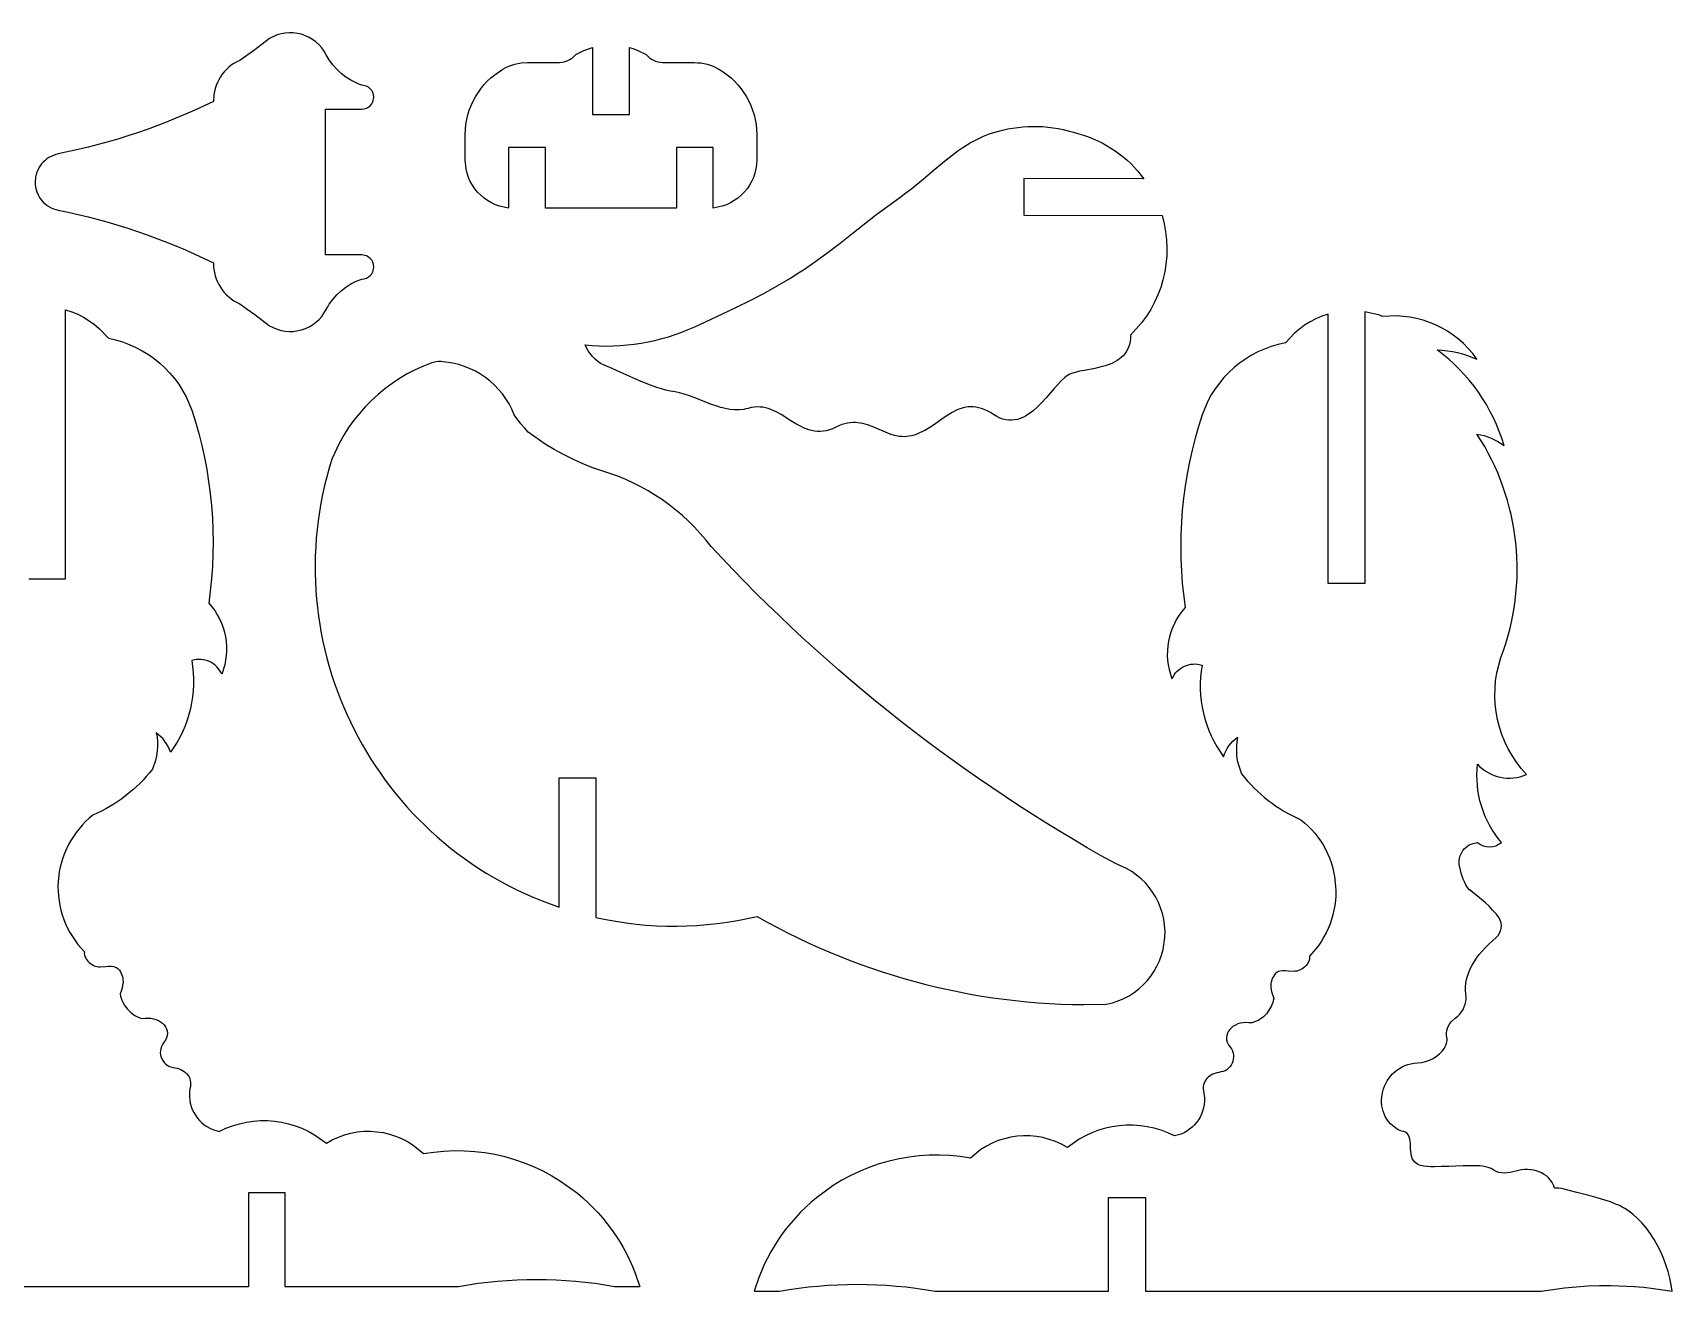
# Model space of a CAD drawing. Extents: x 4.6 to 21.3, y 2.7 to 11.8.
# Drawn here: x 14.95 to 20.6, y 7.51 to 11.84 of the extents above; entities that cross this region are included whole.
import ezdxf

# ---------------------------------------------------------------- set-up
doc = ezdxf.new("R2010")
doc.units = 0

msp = doc.modelspace()

# ---------------------------------------------------------------- linework, layer by layer
for points in [[(15.5708, 11.0511), (15.5711, 11.0398), (15.5722, 11.0286), (15.5741, 11.0176), (15.5768, 11.0069), (15.5803, 10.9964), (15.5845, 10.9862), (15.5894, 10.9764), (15.595, 10.967), (15.6012, 10.958), (15.6081, 10.9494), (15.6156, 10.9414), (15.6236, 10.9339), (15.6323, 10.9269), (15.6415, 10.9206), (15.6614, 10.9099), (15.6877, 10.8917), (15.7136, 10.8731), (15.7645, 10.8344), (15.7772, 10.8277), (15.7904, 10.8224), (15.804, 10.8184), (15.8179, 10.8159), (15.832, 10.8147), (15.8462, 10.815), (15.8743, 10.82), (15.8879, 10.8247), (15.9008, 10.8306), (15.913, 10.8378), (15.9244, 10.8462), (15.9349, 10.8557), (15.9444, 10.8663), (15.96, 10.8902), (15.965, 10.8994), (15.9704, 10.9083), (15.9825, 10.9251), (15.996, 10.9406), (16.0109, 10.9547), (16.0271, 10.9674), (16.0445, 10.9784), (16.063, 10.9878), (16.0824, 10.9954), (16.0907, 10.9962), (16.0985, 10.9986), (16.1056, 11.0024), (16.1117, 11.0075), (16.1168, 11.0136), (16.1206, 11.0207), (16.1239, 11.0368), (16.123, 11.0452), (16.1206, 11.053), (16.1168, 11.06), (16.1117, 11.0662), (16.1056, 11.0712), (16.0985, 11.0751), (16.0824, 11.0783), (15.9574, 11.0783), (15.9574, 11.5808), (16.0824, 11.5808), (16.0907, 11.5816), (16.0985, 11.5841), (16.1056, 11.5879), (16.1117, 11.593), (16.1168, 11.5991), (16.1206, 11.6061), (16.1239, 11.6223), (16.123, 11.6306), (16.1206, 11.6384), (16.1168, 11.6455), (16.1117, 11.6516), (16.1056, 11.6567), (16.0985, 11.6605), (16.0824, 11.6638), (16.0726, 11.6673), (16.063, 11.6714), (16.0445, 11.6807), (16.0271, 11.6918), (16.0109, 11.7044), (15.996, 11.7185), (15.9825, 11.734), (15.9704, 11.7509), (15.96, 11.7689), (15.9528, 11.7813), (15.9444, 11.7928), (15.9349, 11.8034), (15.9244, 11.8129), (15.913, 11.8213), (15.9008, 11.8285), (15.8743, 11.8391), (15.8603, 11.8423), (15.8462, 11.8441), (15.832, 11.8444), (15.8179, 11.8433), (15.804, 11.8407), (15.7904, 11.8368), (15.7645, 11.8247), (15.7392, 11.8051), (15.7136, 11.786), (15.6614, 11.7492), (15.6512, 11.7442), (15.6415, 11.7385), (15.6323, 11.7322), (15.6236, 11.7253), (15.6156, 11.7177), (15.6081, 11.7097), (15.6012, 11.7012), (15.595, 11.6921), (15.5894, 11.6827), (15.5845, 11.6729), (15.5803, 11.6627), (15.5768, 11.6523), (15.5741, 11.6415), (15.5722, 11.6305), (15.5708, 11.608), (15.5389, 11.5926), (15.5067, 11.5777), (15.4744, 11.5634), (15.4418, 11.5496), (15.409, 11.5363), (15.376, 11.5236), (15.3428, 11.5114), (15.3094, 11.4997), (15.2758, 11.4886), (15.242, 11.4781), (15.2081, 11.4681), (15.174, 11.4587), (15.1397, 11.4498), (15.1053, 11.4415), (15.036, 11.4265), (15.0275, 11.4244), (15.0193, 11.4216), (15.0115, 11.4182), (15.0041, 11.4141), (14.9971, 11.4094), (14.9906, 11.4042), (14.9845, 11.3985), (14.9789, 11.3923), (14.9739, 11.3856), (14.9695, 11.3785), (14.9656, 11.3711), (14.9624, 11.3633), (14.9599, 11.3552), (14.958, 11.3469), (14.9565, 11.3296), (14.9569, 11.3208), (14.958, 11.3122), (14.9599, 11.3039), (14.9624, 11.2958), (14.9656, 11.288), (14.9695, 11.2806), (14.9739, 11.2735), (14.9789, 11.2669), (14.9845, 11.2606), (14.9906, 11.2549), (14.9971, 11.2497), (15.0041, 11.245), (15.0115, 11.241), (15.0193, 11.2375), (15.036, 11.2326), (15.0707, 11.2254), (15.1053, 11.2177), (15.1397, 11.2093), (15.174, 11.2005), (15.2081, 11.191), (15.242, 11.181), (15.2758, 11.1705), (15.3094, 11.1594), (15.3428, 11.1477), (15.376, 11.1356), (15.409, 11.1228), (15.4418, 11.1096), (15.4744, 11.0958), (15.5067, 11.0814), (15.5708, 11.0511)], [(16.8778, 11.5629), (17.0045, 11.5629), (17.0045, 11.7934), (17.0195, 11.7888), (17.0342, 11.7832), (17.0624, 11.7692), (17.068, 11.7634), (17.0742, 11.7582), (17.0808, 11.7537), (17.0878, 11.7498), (17.0951, 11.7467), (17.1028, 11.7442), (17.1187, 11.7417), (17.2289, 11.7417), (17.24, 11.7413), (17.251, 11.7402), (17.2619, 11.7384), (17.2726, 11.7359), (17.2831, 11.7327), (17.2934, 11.7288), (17.3132, 11.7189), (17.3279, 11.7097), (17.3419, 11.6997), (17.355, 11.6888), (17.3674, 11.6771), (17.3789, 11.6647), (17.3896, 11.6516), (17.3994, 11.6379), (17.4083, 11.6236), (17.4163, 11.6088), (17.4233, 11.5935), (17.4293, 11.5777), (17.4343, 11.5615), (17.4383, 11.545), (17.4412, 11.5282), (17.4436, 11.4937), (17.4436, 11.4067), (17.4429, 11.3908), (17.4407, 11.3753), (17.4371, 11.3603), (17.4322, 11.3458), (17.4261, 11.332), (17.4187, 11.3188), (17.4102, 11.3063), (17.4007, 11.2947), (17.3902, 11.284), (17.3787, 11.2743), (17.3663, 11.2656), (17.3532, 11.258), (17.3393, 11.2516), (17.3248, 11.2464), (17.2939, 11.2402), (17.2939, 11.4483), (17.1673, 11.4483), (17.1673, 11.2392), (16.715, 11.2392), (16.715, 11.4483), (16.5884, 11.4483), (16.5884, 11.2402), (16.5727, 11.2426), (16.5575, 11.2464), (16.5429, 11.2516), (16.5291, 11.258), (16.5159, 11.2656), (16.5036, 11.2743), (16.4921, 11.284), (16.4816, 11.2947), (16.472, 11.3063), (16.4636, 11.3188), (16.4562, 11.332), (16.4501, 11.3458), (16.4452, 11.3603), (16.4416, 11.3753), (16.4386, 11.4067), (16.4386, 11.4937), (16.4393, 11.5111), (16.4411, 11.5282), (16.444, 11.545), (16.448, 11.5615), (16.453, 11.5777), (16.459, 11.5935), (16.466, 11.6088), (16.474, 11.6236), (16.4829, 11.6379), (16.4927, 11.6516), (16.5034, 11.6647), (16.5149, 11.6771), (16.5273, 11.6888), (16.5404, 11.6997), (16.569, 11.7189), (16.5788, 11.7242), (16.5888, 11.7288), (16.5991, 11.7327), (16.6097, 11.7359), (16.6204, 11.7384), (16.6313, 11.7402), (16.6533, 11.7417), (16.7636, 11.7417), (16.7716, 11.7426), (16.7795, 11.7442), (16.7871, 11.7467), (16.7945, 11.7498), (16.8015, 11.7537), (16.8081, 11.7582), (16.8199, 11.7692), (16.8338, 11.7767), (16.8481, 11.7832), (16.8778, 11.7934), (16.8778, 11.5629)], [(18.7783, 11.3407), (18.3646, 11.3423), (18.3641, 11.2157), (18.8407, 11.2139), (18.8478, 11.1862), (18.8529, 11.1584), (18.8561, 11.1305), (18.8573, 11.1026), (18.8567, 11.0748), (18.8542, 11.0471), (18.8499, 11.0198), (18.8438, 10.9928), (18.8359, 10.9663), (18.8262, 10.9404), (18.8148, 10.9151), (18.8016, 10.8906), (18.7868, 10.8669), (18.7703, 10.8442), (18.7324, 10.8019), (18.732, 10.7903), (18.7306, 10.7795), (18.7284, 10.7695), (18.7254, 10.7603), (18.7216, 10.7519), (18.7171, 10.7441), (18.712, 10.7369), (18.7062, 10.7304), (18.6999, 10.7245), (18.6931, 10.7191), (18.6859, 10.7142), (18.6782, 10.7098), (18.6702, 10.7058), (18.6619, 10.7023), (18.6445, 10.6962), (18.6266, 10.6912), (18.6084, 10.6871), (18.573, 10.6803), (18.5566, 10.6771), (18.5415, 10.6735), (18.5283, 10.6693), (18.5225, 10.6669), (18.5172, 10.6642), (18.5117, 10.6607), (18.506, 10.6564), (18.4943, 10.6456), (18.482, 10.6326), (18.4691, 10.6179), (18.4415, 10.5858), (18.4268, 10.5696), (18.4113, 10.5542), (18.3952, 10.54), (18.3868, 10.5336), (18.3782, 10.5278), (18.3695, 10.5226), (18.3606, 10.518), (18.3514, 10.5143), (18.3421, 10.5114), (18.3326, 10.5094), (18.3228, 10.5085), (18.3129, 10.5086), (18.3027, 10.5098), (18.2923, 10.5123), (18.2817, 10.516), (18.2709, 10.5212), (18.2599, 10.5278), (18.2488, 10.5346), (18.2381, 10.5404), (18.2277, 10.5451), (18.2178, 10.5489), (18.2081, 10.5517), (18.1988, 10.5536), (18.1897, 10.5547), (18.1809, 10.555), (18.1723, 10.5545), (18.1639, 10.5534), (18.1557, 10.5516), (18.1477, 10.5493), (18.1399, 10.5464), (18.1321, 10.5431), (18.1168, 10.5351), (18.1018, 10.5258), (18.0867, 10.5156), (18.0559, 10.4939), (18.0397, 10.4833), (18.0229, 10.4735), (18.0051, 10.4646), (17.9958, 10.4608), (17.9862, 10.4573), (17.9772, 10.4548), (17.9685, 10.453), (17.9599, 10.452), (17.9515, 10.4517), (17.9432, 10.452), (17.935, 10.4529), (17.919, 10.4561), (17.9034, 10.4609), (17.8879, 10.4668), (17.8571, 10.4802), (17.8415, 10.4866), (17.8256, 10.4923), (17.8092, 10.4968), (17.8009, 10.4985), (17.7924, 10.4996), (17.7837, 10.5003), (17.7748, 10.5003), (17.7657, 10.4997), (17.7564, 10.4983), (17.7469, 10.4962), (17.7372, 10.4933), (17.7271, 10.4894), (17.7168, 10.4847), (17.7053, 10.4794), (17.694, 10.4754), (17.6831, 10.4725), (17.6725, 10.4707), (17.6622, 10.47), (17.6522, 10.4702), (17.6424, 10.4712), (17.6328, 10.473), (17.6234, 10.4756), (17.6142, 10.4787), (17.6052, 10.4824), (17.5963, 10.4866), (17.5788, 10.4961), (17.5616, 10.5065), (17.5274, 10.5277), (17.5101, 10.5372), (17.4923, 10.5452), (17.4833, 10.5485), (17.4741, 10.5511), (17.4647, 10.553), (17.4551, 10.5541), (17.4452, 10.5544), (17.4352, 10.5538), (17.4248, 10.5522), (17.4142, 10.5494), (17.4064, 10.5473), (17.3986, 10.5458), (17.3829, 10.5441), (17.3672, 10.5441), (17.3514, 10.5457), (17.3355, 10.5487), (17.3197, 10.5527), (17.3038, 10.5576), (17.2879, 10.5632), (17.2561, 10.5756), (17.2244, 10.588), (17.2087, 10.5936), (17.193, 10.5986), (17.1774, 10.6028), (17.1619, 10.6059), (17.1464, 10.6087), (17.1308, 10.6123), (17.1151, 10.6166), (17.0995, 10.6215), (17.0681, 10.6328), (17.0369, 10.6455), (17.0059, 10.6591), (16.9753, 10.673), (16.9452, 10.6866), (16.9158, 10.6992), (16.9056, 10.7044), (16.8958, 10.7112), (16.8864, 10.7193), (16.8778, 10.7283), (16.8699, 10.7381), (16.8629, 10.7482), (16.8569, 10.7584), (16.852, 10.7683), (16.8762, 10.7662), (16.9003, 10.7649), (16.9245, 10.7644), (16.9488, 10.7648), (16.973, 10.7659), (16.9971, 10.7679), (17.0212, 10.7707), (17.0452, 10.7743), (17.069, 10.7787), (17.0927, 10.7838), (17.1162, 10.7898), (17.1395, 10.7965), (17.1625, 10.8039), (17.1852, 10.8121), (17.2076, 10.821), (17.2297, 10.8307), (17.3258, 10.8752), (17.3736, 10.898), (17.421, 10.9215), (17.4679, 10.9459), (17.5142, 10.9715), (17.5598, 10.9986), (17.5823, 11.0127), (17.6046, 11.0273), (17.6475, 11.057), (17.6894, 11.0878), (17.7307, 11.1195), (17.7717, 11.1516), (17.8535, 11.2155), (17.8949, 11.2468), (17.937, 11.277), (17.9578, 11.292), (17.9782, 11.3077), (18.018, 11.3404), (18.0572, 11.3738), (18.0966, 11.4064), (18.1167, 11.4221), (18.1371, 11.4371), (18.158, 11.4514), (18.1795, 11.4646), (18.2017, 11.4767), (18.2247, 11.4875), (18.2486, 11.4968), (18.2735, 11.5045), (18.2911, 11.509), (18.3086, 11.5127), (18.326, 11.5159), (18.3434, 11.5183), (18.3607, 11.5201), (18.3781, 11.5213), (18.3954, 11.5218), (18.4127, 11.5216), (18.43, 11.5207), (18.4474, 11.5192), (18.4648, 11.5171), (18.4823, 11.5142), (18.4999, 11.5107), (18.5176, 11.5065), (18.5354, 11.5016), (18.5534, 11.4961), (18.5702, 11.4911), (18.5867, 11.4854), (18.603, 11.479), (18.6189, 11.472), (18.6345, 11.4644), (18.6497, 11.456), (18.6646, 11.4471), (18.6791, 11.4376), (18.6931, 11.4274), (18.7067, 11.4167), (18.7199, 11.4054), (18.7326, 11.3935), (18.7448, 11.3811), (18.7565, 11.3682), (18.7783, 11.3407)], [(19.6013, 10.8661), (19.5863, 10.8714), (19.571, 10.8759), (19.5399, 10.8824), (19.5399, 9.9458), (19.4132, 9.9458), (19.4132, 10.8739), (19.3918, 10.8668), (19.371, 10.858), (19.3511, 10.8477), (19.332, 10.836), (19.3139, 10.8228), (19.2968, 10.8082), (19.266, 10.7753), (19.2413, 10.7698), (19.2172, 10.7627), (19.1938, 10.754), (19.1711, 10.744), (19.1493, 10.7325), (19.1282, 10.7196), (19.1081, 10.7054), (19.089, 10.69), (19.0709, 10.6733), (19.054, 10.6555), (19.0382, 10.6366), (19.0236, 10.6166), (19.0103, 10.5957), (18.9983, 10.5738), (18.9787, 10.5273), (18.9659, 10.4871), (18.9544, 10.4465), (18.9441, 10.4056), (18.935, 10.3645), (18.927, 10.3232), (18.9203, 10.2817), (18.9148, 10.2401), (18.9105, 10.1983), (18.9075, 10.1564), (18.9056, 10.1144), (18.905, 10.0724), (18.9056, 10.0304), (18.9074, 9.9883), (18.9104, 9.9463), (18.9202, 9.8624), (18.9093, 9.8496), (18.8995, 9.8362), (18.8907, 9.8222), (18.883, 9.8078), (18.8763, 9.7929), (18.8707, 9.7776), (18.8661, 9.762), (18.8626, 9.7462), (18.8602, 9.7301), (18.8589, 9.7139), (18.8587, 9.6977), (18.8597, 9.6814), (18.8617, 9.6651), (18.865, 9.6489), (18.8749, 9.6171), (18.8785, 9.6243), (18.8827, 9.6311), (18.8874, 9.6373), (18.8926, 9.6431), (18.8983, 9.6483), (18.9045, 9.6529), (18.9109, 9.657), (18.9178, 9.6605), (18.9248, 9.6633), (18.9322, 9.6655), (18.9397, 9.6671), (18.9474, 9.668), (18.9552, 9.6681), (18.963, 9.6676), (18.9787, 9.6642), (18.9755, 9.6434), (18.9735, 9.6225), (18.9724, 9.6016), (18.9725, 9.5808), (18.9736, 9.56), (18.9757, 9.5394), (18.9789, 9.5189), (18.9831, 9.4986), (18.9883, 9.4785), (18.9945, 9.4588), (19.0017, 9.4393), (19.0099, 9.4202), (19.019, 9.4015), (19.0291, 9.3832), (19.0522, 9.348), (19.0559, 9.358), (19.0602, 9.3676), (19.0654, 9.3769), (19.0712, 9.3856), (19.0777, 9.3939), (19.0848, 9.4017), (19.101, 9.4155), (19.0983, 9.3995), (19.0968, 9.3834), (19.0967, 9.3674), (19.0978, 9.3514), (19.1001, 9.3355), (19.1037, 9.3198), (19.1145, 9.2894), (19.1248, 9.2766), (19.1354, 9.2642), (19.1465, 9.2521), (19.1579, 9.2404), (19.1696, 9.2291), (19.1817, 9.2181), (19.1941, 9.2076), (19.2069, 9.1974), (19.2199, 9.1877), (19.2333, 9.1783), (19.247, 9.1694), (19.2609, 9.1609), (19.2751, 9.1528), (19.2896, 9.1452), (19.3193, 9.1312), (19.3322, 9.1204), (19.3445, 9.109), (19.3561, 9.0971), (19.367, 9.0845), (19.3772, 9.0715), (19.3867, 9.058), (19.3955, 9.044), (19.4035, 9.0295), (19.4108, 9.0147), (19.4173, 8.9995), (19.423, 8.984), (19.4279, 8.9681), (19.432, 8.952), (19.4352, 8.9357), (19.439, 8.9023), (19.4396, 8.8855), (19.4393, 8.8687), (19.4382, 8.8521), (19.4361, 8.8356), (19.4333, 8.8193), (19.4295, 8.8032), (19.425, 8.7873), (19.4196, 8.7717), (19.4134, 8.7564), (19.4064, 8.7414), (19.3987, 8.7268), (19.3902, 8.7125), (19.3809, 8.6988), (19.3708, 8.6854), (19.3486, 8.6603), (19.349, 8.6547), (19.3483, 8.6492), (19.3466, 8.6436), (19.3441, 8.6382), (19.3408, 8.633), (19.3369, 8.6281), (19.3324, 8.6236), (19.3276, 8.6195), (19.3224, 8.6159), (19.317, 8.613), (19.3115, 8.6107), (19.306, 8.6092), (19.3, 8.6084), (19.2937, 8.6082), (19.2748, 8.6094), (19.2653, 8.6101), (19.2558, 8.6101), (19.2466, 8.6088), (19.2422, 8.6075), (19.238, 8.6056), (19.2331, 8.6021), (19.2304, 8.5993), (19.2281, 8.5962), (19.2247, 8.5909), (19.2219, 8.5857), (19.2179, 8.5753), (19.2159, 8.565), (19.2156, 8.5549), (19.2167, 8.5448), (19.219, 8.5348), (19.222, 8.5248), (19.2257, 8.515), (19.2241, 8.5076), (19.222, 8.5004), (19.2195, 8.4934), (19.2165, 8.4867), (19.2092, 8.4739), (19.2003, 8.4623), (19.19, 8.452), (19.1783, 8.4432), (19.172, 8.4394), (19.1654, 8.436), (19.1514, 8.4305), (19.1393, 8.4313), (19.1294, 8.4317), (19.1198, 8.4311), (19.1106, 8.4294), (19.1018, 8.4268), (19.0937, 8.4232), (19.0862, 8.4189), (19.0796, 8.4138), (19.0739, 8.4081), (19.0692, 8.4017), (19.0657, 8.3948), (19.0635, 8.3875), (19.0627, 8.3798), (19.0633, 8.3718), (19.0656, 8.3636), (19.0696, 8.3552), (19.0755, 8.3467), (19.0797, 8.3406), (19.0831, 8.3339), (19.0857, 8.3258), (19.0868, 8.319), (19.087, 8.3121), (19.0863, 8.3052), (19.0847, 8.2985), (19.082, 8.2914), (19.0785, 8.2848), (19.074, 8.2787), (19.0688, 8.2733), (19.0635, 8.2691), (19.0577, 8.2658), (19.0514, 8.2632), (19.0429, 8.2613), (19.0358, 8.2601), (19.0289, 8.2584), (19.0223, 8.2562), (19.016, 8.2537), (19.0101, 8.2506), (19.0046, 8.2471), (18.9996, 8.2431), (18.9951, 8.2387), (18.9912, 8.2338), (18.9879, 8.2285), (18.9854, 8.2228), (18.9836, 8.2166), (18.9826, 8.2099), (18.9824, 8.2028), (18.9831, 8.1953), (18.9849, 8.1874), (18.9863, 8.1802), (18.9865, 8.1722), (18.9866, 8.1604), (18.9856, 8.1489), (18.9836, 8.1376), (18.9806, 8.1266), (18.9767, 8.1161), (18.9719, 8.106), (18.9662, 8.0963), (18.9597, 8.0872), (18.9525, 8.0788), (18.9445, 8.071), (18.9358, 8.0638), (18.9265, 8.0575), (18.9166, 8.052), (18.9061, 8.0473), (18.8837, 8.0409), (18.8609, 8.0515), (18.8376, 8.0603), (18.8139, 8.0674), (18.7899, 8.0726), (18.7658, 8.0761), (18.7415, 8.0778), (18.7172, 8.0778), (18.693, 8.076), (18.669, 8.0725), (18.6453, 8.0673), (18.622, 8.0604), (18.5991, 8.0517), (18.5768, 8.0414), (18.5552, 8.0294), (18.5144, 8.0005), (18.4941, 8.0119), (18.4731, 8.0214), (18.4517, 8.0291), (18.4298, 8.0349), (18.4077, 8.0389), (18.3855, 8.041), (18.3632, 8.0413), (18.341, 8.0398), (18.3189, 8.0365), (18.2972, 8.0314), (18.2759, 8.0246), (18.2552, 8.0159), (18.2351, 8.0056), (18.2158, 7.9935), (18.18, 7.9641), (18.1446, 7.9695), (18.1092, 7.973), (18.0738, 7.9745), (18.0385, 7.9741), (18.0034, 7.9718), (17.9685, 7.9677), (17.934, 7.9617), (17.8998, 7.9538), (17.8661, 7.9442), (17.8329, 7.9328), (17.8004, 7.9195), (17.7685, 7.9046), (17.7374, 7.8879), (17.7072, 7.8694), (17.6495, 7.8275), (17.6306, 7.8116), (17.6124, 7.795), (17.5948, 7.7777), (17.578, 7.7598), (17.5618, 7.7414), (17.5464, 7.7224), (17.5317, 7.7028), (17.5177, 7.6827), (17.5045, 7.6621), (17.4921, 7.641), (17.4804, 7.6194), (17.4696, 7.5974), (17.4596, 7.575), (17.4504, 7.5522), (17.4345, 7.5054), (17.5218, 7.5054), (17.5551, 7.511), (17.5885, 7.5159), (17.622, 7.52), (17.6556, 7.5234), (17.6892, 7.526), (17.7229, 7.5279), (17.7565, 7.529), (17.7902, 7.5294), (17.8239, 7.529), (17.8576, 7.5279), (17.8912, 7.526), (17.9248, 7.5234), (17.9584, 7.52), (17.9919, 7.5159), (18.0587, 7.5054), (18.6565, 7.5054), (18.6565, 7.829), (18.7831, 7.829), (18.7831, 7.5054), (20.1477, 7.5054), (20.1875, 7.5118), (20.2274, 7.517), (20.2675, 7.5209), (20.3077, 7.5236), (20.3479, 7.525), (20.3882, 7.5252), (20.4687, 7.5217), (20.5014, 7.5189), (20.5341, 7.5152), (20.599, 7.5054), (20.5955, 7.528), (20.5907, 7.5509), (20.5847, 7.5738), (20.5775, 7.5966), (20.5691, 7.6191), (20.5596, 7.6412), (20.5489, 7.6628), (20.5372, 7.6836), (20.5244, 7.7035), (20.5106, 7.7224), (20.4957, 7.7401), (20.4799, 7.7564), (20.4631, 7.7712), (20.4454, 7.7844), (20.4362, 7.7903), (20.4268, 7.7957), (20.4171, 7.8006), (20.4072, 7.805), (20.3858, 7.8132), (20.3633, 7.8207), (20.3401, 7.8276), (20.3165, 7.834), (20.2698, 7.846), (20.2262, 7.8576), (20.217, 7.8596), (20.2077, 7.8607), (20.1936, 7.8613), (20.1897, 7.8713), (20.1849, 7.8804), (20.1792, 7.8887), (20.1727, 7.8961), (20.1654, 7.9027), (20.1575, 7.9084), (20.149, 7.9132), (20.14, 7.9173), (20.1306, 7.9205), (20.1209, 7.9228), (20.1109, 7.9244), (20.1007, 7.9251), (20.0904, 7.9249), (20.0801, 7.924), (20.0698, 7.9222), (20.0597, 7.9196), (20.0501, 7.917), (20.0403, 7.9148), (20.0306, 7.9133), (20.0208, 7.9127), (20.0112, 7.9132), (20.0019, 7.9149), (19.9928, 7.918), (19.9842, 7.9228), (19.9749, 7.9282), (19.9652, 7.9321), (19.9552, 7.9348), (19.945, 7.9365), (19.9347, 7.9374), (19.9242, 7.9378), (19.9029, 7.9379), (19.8781, 7.9374), (19.8533, 7.9363), (19.8286, 7.9352), (19.8043, 7.9351), (19.7799, 7.9347), (19.7675, 7.9345), (19.7551, 7.9349), (19.7431, 7.9362), (19.7316, 7.939), (19.7262, 7.9411), (19.721, 7.9437), (19.7161, 7.9469), (19.7114, 7.9508), (19.7068, 7.9566), (19.7033, 7.9634), (19.7009, 7.971), (19.6993, 7.9792), (19.6975, 7.9965), (19.6965, 8.014), (19.6957, 8.0223), (19.6944, 8.0302), (19.6925, 8.0373), (19.6897, 8.0436), (19.6858, 8.0489), (19.6806, 8.053), (19.6774, 8.0545), (19.6739, 8.0556), (19.6655, 8.0567), (19.6547, 8.0623), (19.6449, 8.0686), (19.6361, 8.0754), (19.6282, 8.0828), (19.6213, 8.0906), (19.6153, 8.0989), (19.6101, 8.1076), (19.6059, 8.1166), (19.6025, 8.1258), (19.5999, 8.1353), (19.5982, 8.145), (19.5973, 8.1547), (19.5971, 8.1645), (19.5978, 8.1744), (19.5991, 8.1841), (19.6012, 8.1938), (19.6041, 8.2033), (19.6076, 8.2127), (19.6118, 8.2217), (19.6167, 8.2305), (19.6222, 8.2389), (19.6284, 8.2469), (19.6351, 8.2544), (19.6425, 8.2614), (19.6504, 8.2678), (19.6589, 8.2736), (19.668, 8.2788), (19.6775, 8.2832), (19.6876, 8.2868), (19.6981, 8.2896), (19.7092, 8.2915), (19.7206, 8.2924), (19.7348, 8.2939), (19.7487, 8.2972), (19.7622, 8.302), (19.7749, 8.3082), (19.7867, 8.3157), (19.7973, 8.3242), (19.8064, 8.3335), (19.8138, 8.3435), (19.8168, 8.3487), (19.8192, 8.3541), (19.8211, 8.3594), (19.8224, 8.3649), (19.8231, 8.3704), (19.8232, 8.3759), (19.8226, 8.3814), (19.8213, 8.3868), (19.8213, 8.3957), (19.8226, 8.4044), (19.8249, 8.4128), (19.8283, 8.4208), (19.8327, 8.4283), (19.8381, 8.4352), (19.8515, 8.4467), (19.8597, 8.4535), (19.8668, 8.4608), (19.8729, 8.4688), (19.878, 8.4772), (19.8822, 8.4859), (19.8853, 8.4949), (19.8875, 8.504), (19.8887, 8.5131), (19.8888, 8.5221), (19.8881, 8.5309), (19.8868, 8.5431), (19.8868, 8.5553), (19.8879, 8.5675), (19.89, 8.5799), (19.8933, 8.5922), (19.8976, 8.6046), (19.9029, 8.617), (19.9092, 8.6293), (19.9165, 8.6416), (19.9247, 8.6538), (19.9338, 8.6659), (19.9438, 8.6779), (19.9548, 8.6899), (19.9665, 8.7016), (19.9791, 8.7132), (19.9924, 8.7247), (19.9988, 8.7317), (20.0038, 8.7396), (20.0074, 8.7481), (20.0096, 8.757), (20.0102, 8.7661), (20.0094, 8.7753), (20.0031, 8.793), (19.9918, 8.8066), (19.98, 8.8198), (19.9678, 8.8325), (19.955, 8.8448), (19.9419, 8.8566), (19.9283, 8.8679), (19.8999, 8.8889), (19.8937, 8.8978), (19.888, 8.9071), (19.8829, 8.9166), (19.8784, 8.9264), (19.8745, 8.9365), (19.8712, 8.9468), (19.8665, 8.968), (19.865, 8.9753), (19.8644, 8.9828), (19.8646, 8.9902), (19.8656, 8.9975), (19.8674, 9.0047), (19.87, 9.0116), (19.8774, 9.0246), (19.8822, 9.0304), (19.8876, 9.0356), (19.8934, 9.0402), (19.8997, 9.044), (19.9064, 9.0472), (19.9134, 9.0496), (19.9282, 9.052), (19.9377, 9.0459), (19.9479, 9.0416), (19.9585, 9.0389), (19.9694, 9.0381), (19.9802, 9.0389), (19.9908, 9.0416), (20.0105, 9.052), (19.999, 9.0663), (19.9883, 9.0812), (19.9784, 9.0964), (19.9693, 9.1122), (19.961, 9.1283), (19.9536, 9.1448), (19.9471, 9.1616), (19.9414, 9.1787), (19.9365, 9.1961), (19.9326, 9.2137), (19.9296, 9.2315), (19.9274, 9.2495), (19.9262, 9.2676), (19.9259, 9.2859), (19.9282, 9.3224), (19.9365, 9.314), (19.9453, 9.3063), (19.9546, 9.2995), (19.9644, 9.2934), (19.9745, 9.2882), (19.985, 9.2837), (19.9957, 9.2801), (20.0067, 9.2774), (20.0179, 9.2755), (20.0292, 9.2744), (20.0406, 9.2743), (20.052, 9.275), (20.0634, 9.2766), (20.0746, 9.2791), (20.0968, 9.287), (20.0786, 9.3078), (20.062, 9.3296), (20.0471, 9.3523), (20.0337, 9.3758), (20.0221, 9.4001), (20.0121, 9.4251), (20.0037, 9.4505), (19.9972, 9.4765), (19.9923, 9.5028), (19.9892, 9.5295), (19.9878, 9.5563), (19.9883, 9.5832), (19.9905, 9.6102), (19.9946, 9.6371), (20.0084, 9.6903), (20.0171, 9.7143), (20.0252, 9.7385), (20.0325, 9.7629), (20.039, 9.7873), (20.0448, 9.8119), (20.0499, 9.8366), (20.0542, 9.8614), (20.0578, 9.8863), (20.0606, 9.9112), (20.0627, 9.9361), (20.0641, 9.9611), (20.0647, 9.986), (20.0646, 10.011), (20.0637, 10.0359), (20.0622, 10.0608), (20.0599, 10.0856), (20.0569, 10.1103), (20.0532, 10.135), (20.0487, 10.1595), (20.0435, 10.1839), (20.0376, 10.2082), (20.031, 10.2323), (20.0237, 10.2562), (20.0157, 10.28), (20.007, 10.3035), (19.9975, 10.3268), (19.9873, 10.3499), (19.9765, 10.3727), (19.9649, 10.3952), (19.9527, 10.4175), (19.926, 10.461), (19.9386, 10.4585), (19.951, 10.4553), (19.9631, 10.4513), (19.975, 10.4467), (19.9866, 10.4414), (19.9979, 10.4354), (20.0193, 10.4215), (20.0116, 10.4461), (20.0028, 10.4702), (19.9931, 10.4939), (19.9825, 10.5172), (19.9709, 10.5399), (19.9585, 10.5622), (19.9452, 10.5839), (19.931, 10.605), (19.916, 10.6256), (19.9001, 10.6455), (19.8835, 10.6649), (19.866, 10.6835), (19.8478, 10.7014), (19.8289, 10.7187), (19.7888, 10.7509), (19.8065, 10.7498), (19.8241, 10.7478), (19.8416, 10.7451), (19.8589, 10.7415), (19.876, 10.7372), (19.8929, 10.732), (19.926, 10.7194), (19.9116, 10.7384), (19.8961, 10.7562), (19.8796, 10.7728), (19.8621, 10.7882), (19.8436, 10.8023), (19.8244, 10.8152), (19.8043, 10.8267), (19.7836, 10.8369), (19.7623, 10.8457), (19.7404, 10.8531), (19.718, 10.8591), (19.6952, 10.8636), (19.672, 10.8665), (19.6486, 10.868), (19.6013, 10.8661)], [(16.8893, 9.276), (16.8893, 8.7942), (16.9237, 8.787), (16.9583, 8.7808), (16.993, 8.7755), (17.0279, 8.7713), (17.0627, 8.7681), (17.0977, 8.7658), (17.1327, 8.7646), (17.1677, 8.7643), (17.2027, 8.765), (17.2376, 8.7667), (17.2725, 8.7694), (17.3074, 8.7731), (17.3421, 8.7778), (17.3768, 8.7834), (17.4456, 8.7977), (17.4801, 8.7784), (17.5148, 8.7596), (17.5498, 8.7414), (17.5851, 8.7239), (17.6206, 8.707), (17.6564, 8.6908), (17.6924, 8.6751), (17.7287, 8.6601), (17.7652, 8.6457), (17.802, 8.632), (17.8389, 8.6189), (17.8761, 8.6064), (17.9134, 8.5946), (17.951, 8.5834), (17.9887, 8.5729), (18.0266, 8.563), (18.0647, 8.5538), (18.1029, 8.5452), (18.1412, 8.5372), (18.1797, 8.53), (18.2184, 8.5233), (18.2571, 8.5174), (18.296, 8.5121), (18.3349, 8.5075), (18.374, 8.5035), (18.4132, 8.5002), (18.4524, 8.4976), (18.4917, 8.4957), (18.5311, 8.4944), (18.5705, 8.4938), (18.6495, 8.4946), (18.67, 8.4997), (18.6898, 8.5064), (18.7088, 8.5146), (18.7269, 8.5243), (18.7441, 8.5353), (18.7602, 8.5477), (18.7752, 8.5613), (18.7891, 8.576), (18.8018, 8.5918), (18.8132, 8.6085), (18.8232, 8.6262), (18.8318, 8.6447), (18.8388, 8.664), (18.8444, 8.6839), (18.8505, 8.7255), (18.8509, 8.7467), (18.8496, 8.7675), (18.8466, 8.788), (18.842, 8.808), (18.8358, 8.8274), (18.828, 8.8462), (18.8188, 8.8642), (18.8082, 8.8815), (18.7963, 8.8978), (18.7831, 8.9131), (18.7686, 8.9274), (18.753, 8.9405), (18.7362, 8.9524), (18.7184, 8.9629), (18.6798, 8.9796), (18.6312, 9.0068), (18.583, 9.0346), (18.535, 9.0628), (18.4873, 9.0914), (18.4399, 9.1206), (18.3929, 9.1502), (18.3461, 9.1802), (18.2996, 9.2107), (18.2535, 9.2417), (18.2077, 9.2731), (18.1622, 9.305), (18.117, 9.3373), (18.0722, 9.37), (18.0276, 9.4032), (17.9834, 9.4368), (17.9396, 9.4709), (17.8961, 9.5054), (17.8529, 9.5403), (17.8101, 9.5757), (17.7676, 9.6115), (17.7255, 9.6477), (17.6838, 9.6843), (17.6424, 9.7214), (17.6013, 9.7588), (17.5607, 9.7967), (17.5204, 9.835), (17.4804, 9.8737), (17.4409, 9.9128), (17.4017, 9.9523), (17.3629, 9.9922), (17.2865, 10.0732), (17.2683, 10.0962), (17.2492, 10.1183), (17.2294, 10.1397), (17.2087, 10.1602), (17.1873, 10.1798), (17.1652, 10.1986), (17.1423, 10.2165), (17.1188, 10.2335), (17.0947, 10.2495), (17.0699, 10.2646), (17.0446, 10.2787), (17.0186, 10.2919), (16.9922, 10.304), (16.9652, 10.3151), (16.9099, 10.3342), (16.8757, 10.346), (16.8422, 10.3593), (16.8092, 10.374), (16.777, 10.39), (16.7454, 10.4075), (16.7147, 10.4263), (16.6556, 10.4679), (16.643, 10.482), (16.6308, 10.4965), (16.6081, 10.5267), (16.5997, 10.5461), (16.59, 10.5646), (16.5791, 10.5823), (16.567, 10.599), (16.5538, 10.6147), (16.5397, 10.6294), (16.5245, 10.6431), (16.5084, 10.6557), (16.4915, 10.6671), (16.4738, 10.6773), (16.4554, 10.6862), (16.4364, 10.6939), (16.4168, 10.7002), (16.3966, 10.7051), (16.355, 10.7106), (16.3471, 10.7106), (16.3392, 10.7099), (16.3238, 10.7064), (16.2947, 10.6951), (16.2664, 10.6822), (16.2389, 10.668), (16.2123, 10.6524), (16.1867, 10.6354), (16.162, 10.6172), (16.1383, 10.5977), (16.1157, 10.577), (16.0942, 10.5552), (16.0739, 10.5322), (16.0548, 10.5082), (16.0369, 10.4832), (16.0203, 10.4572), (16.0051, 10.4303), (15.9788, 10.3738), (15.9697, 10.3437), (15.9614, 10.3135), (15.954, 10.2833), (15.9473, 10.253), (15.9414, 10.2227), (15.9362, 10.1924), (15.9319, 10.1622), (15.9283, 10.1319), (15.9255, 10.1017), (15.9234, 10.0715), (15.922, 10.0414), (15.9214, 10.0113), (15.9216, 9.9813), (15.9224, 9.9514), (15.924, 9.9216), (15.9263, 9.892), (15.9294, 9.8624), (15.9331, 9.833), (15.9375, 9.8037), (15.9426, 9.7746), (15.9484, 9.7456), (15.9549, 9.7169), (15.962, 9.6883), (15.9699, 9.6599), (15.9784, 9.6318), (15.9875, 9.6039), (15.9973, 9.5762), (16.0077, 9.5488), (16.0188, 9.5216), (16.0305, 9.4947), (16.0429, 9.4682), (16.0558, 9.4419), (16.0694, 9.4159), (16.0836, 9.3902), (16.0984, 9.3649), (16.1137, 9.34), (16.1297, 9.3153), (16.1463, 9.2911), (16.1634, 9.2672), (16.1811, 9.2438), (16.1994, 9.2207), (16.2182, 9.1981), (16.2376, 9.1759), (16.2576, 9.1541), (16.2781, 9.1328), (16.2991, 9.112), (16.3207, 9.0916), (16.3427, 9.0717), (16.3653, 9.0523), (16.3885, 9.0335), (16.4121, 9.0151), (16.4362, 8.9973), (16.4608, 8.98), (16.4859, 8.9633), (16.5115, 8.9472), (16.5376, 8.9317), (16.5642, 8.9167), (16.5912, 8.9024), (16.6186, 8.8886), (16.6466, 8.8755), (16.6749, 8.8631), (16.7037, 8.8513), (16.7627, 8.8297), (16.7627, 9.276), (16.8893, 9.276)]]:
    msp.add_lwpolyline(points, close=True)
msp.add_lwpolyline([(14.935, 9.9615), (15.0616, 9.9615), (15.0616, 10.8896), (15.0831, 10.8825), (15.1038, 10.8737), (15.1237, 10.8634), (15.1428, 10.8517), (15.161, 10.8385), (15.178, 10.8239), (15.2088, 10.791), (15.2335, 10.7855), (15.2576, 10.7784), (15.281, 10.7697), (15.3037, 10.7597), (15.3256, 10.7482), (15.3466, 10.7353), (15.3667, 10.7211), (15.3858, 10.7057), (15.4039, 10.689), (15.4209, 10.6712), (15.4367, 10.6523), (15.4513, 10.6323), (15.4646, 10.6114), (15.4765, 10.5895), (15.4962, 10.543), (15.5089, 10.5028), (15.5204, 10.4622), (15.5308, 10.4213), (15.5399, 10.3802), (15.5478, 10.3389), (15.5545, 10.2974), (15.56, 10.2558), (15.5643, 10.214), (15.5674, 10.1721), (15.5692, 10.1301), (15.5699, 10.0881), (15.5693, 10.0461), (15.5675, 10.004), (15.5644, 9.962), (15.5547, 9.8781), (15.5655, 9.8653), (15.5753, 9.8519), (15.5841, 9.8379), (15.5918, 9.8235), (15.5985, 9.8086), (15.6042, 9.7933), (15.6088, 9.7777), (15.6122, 9.7619), (15.6146, 9.7458), (15.6159, 9.7296), (15.6161, 9.7134), (15.6152, 9.6971), (15.6131, 9.6808), (15.6099, 9.6646), (15.6, 9.6328), (15.5964, 9.64), (15.5922, 9.6468), (15.5875, 9.653), (15.5822, 9.6588), (15.5765, 9.664), (15.5704, 9.6686), (15.5639, 9.6727), (15.5571, 9.6762), (15.55, 9.679), (15.5427, 9.6812), (15.5351, 9.6828), (15.5275, 9.6837), (15.5197, 9.6838), (15.5119, 9.6833), (15.4962, 9.6799), (15.4993, 9.6591), (15.5014, 9.6382), (15.5024, 9.6173), (15.5023, 9.5965), (15.5013, 9.5757), (15.4991, 9.5551), (15.4959, 9.5346), (15.4918, 9.5143), (15.4866, 9.4942), (15.4804, 9.4745), (15.4732, 9.455), (15.465, 9.4359), (15.4558, 9.4172), (15.4457, 9.3989), (15.4226, 9.3637), (15.419, 9.3737), (15.4146, 9.3833), (15.4095, 9.3926), (15.4037, 9.4013), (15.3972, 9.4096), (15.39, 9.4174), (15.3739, 9.4312), (15.3766, 9.4152), (15.378, 9.3991), (15.3782, 9.3831), (15.3771, 9.3671), (15.3748, 9.3512), (15.3712, 9.3355), (15.3604, 9.3051), (15.3501, 9.2923), (15.3394, 9.2799), (15.3284, 9.2678), (15.317, 9.2561), (15.3052, 9.2448), (15.2931, 9.2338), (15.2807, 9.2233), (15.268, 9.2131), (15.2549, 9.2034), (15.2415, 9.194), (15.2279, 9.1851), (15.214, 9.1766), (15.1997, 9.1685), (15.1853, 9.1609), (15.1556, 9.1469), (15.1427, 9.1361), (15.1304, 9.1247), (15.1188, 9.1128), (15.1079, 9.1002), (15.0976, 9.0872), (15.0881, 9.0737), (15.0793, 9.0597), (15.0713, 9.0452), (15.064, 9.0304), (15.0575, 9.0152), (15.0518, 8.9997), (15.047, 8.9838), (15.0429, 8.9677), (15.0397, 8.9514), (15.0358, 8.918), (15.0352, 8.9012), (15.0355, 8.8844), (15.0367, 8.8678), (15.0387, 8.8513), (15.0416, 8.835), (15.0453, 8.8189), (15.0499, 8.803), (15.0552, 8.7874), (15.0614, 8.7721), (15.0684, 8.7571), (15.0762, 8.7425), (15.0847, 8.7282), (15.094, 8.7145), (15.104, 8.7011), (15.1262, 8.676), (15.1259, 8.6704), (15.1266, 8.6649), (15.1282, 8.6593), (15.1307, 8.6539), (15.134, 8.6487), (15.138, 8.6438), (15.1424, 8.6393), (15.1473, 8.6352), (15.1525, 8.6316), (15.1579, 8.6287), (15.1633, 8.6264), (15.1688, 8.6249), (15.1748, 8.6241), (15.1811, 8.6239), (15.2001, 8.6251), (15.2096, 8.6258), (15.219, 8.6258), (15.2282, 8.6245), (15.2326, 8.6232), (15.2368, 8.6213), (15.2417, 8.6178), (15.2444, 8.615), (15.2467, 8.6119), (15.2502, 8.6066), (15.253, 8.6014), (15.257, 8.591), (15.259, 8.5807), (15.2593, 8.5706), (15.2581, 8.5605), (15.2559, 8.5505), (15.2528, 8.5405), (15.2492, 8.5307), (15.2507, 8.5233), (15.2528, 8.5161), (15.2553, 8.5091), (15.2583, 8.5024), (15.2656, 8.4896), (15.2745, 8.478), (15.2849, 8.4677), (15.2966, 8.4589), (15.3029, 8.4551), (15.3095, 8.4517), (15.3235, 8.4462), (15.3356, 8.447), (15.3454, 8.4474), (15.355, 8.4468), (15.3643, 8.4451), (15.373, 8.4425), (15.3812, 8.4389), (15.3886, 8.4346), (15.3953, 8.4295), (15.401, 8.4238), (15.4056, 8.4174), (15.4091, 8.4105), (15.4113, 8.4032), (15.4122, 8.3955), (15.4115, 8.3875), (15.4092, 8.3793), (15.4052, 8.3709), (15.3994, 8.3624), (15.3951, 8.3563), (15.3918, 8.3496), (15.3892, 8.3415), (15.3881, 8.3347), (15.3879, 8.3278), (15.3886, 8.3209), (15.3902, 8.3142), (15.3928, 8.3071), (15.3964, 8.3005), (15.4008, 8.2944), (15.4061, 8.289), (15.4114, 8.2848), (15.4171, 8.2815), (15.4234, 8.2789), (15.4319, 8.277), (15.439, 8.2758), (15.4459, 8.2741), (15.4525, 8.2719), (15.4588, 8.2694), (15.4648, 8.2663), (15.4703, 8.2628), (15.4753, 8.2588), (15.4798, 8.2544), (15.4837, 8.2495), (15.4869, 8.2442), (15.4895, 8.2385), (15.4913, 8.2323), (15.4923, 8.2256), (15.4924, 8.2185), (15.4917, 8.211), (15.49, 8.2031), (15.4886, 8.1959), (15.4884, 8.1879), (15.4883, 8.1761), (15.4893, 8.1646), (15.4913, 8.1533), (15.4942, 8.1423), (15.4981, 8.1318), (15.503, 8.1217), (15.5086, 8.112), (15.5151, 8.1029), (15.5224, 8.0945), (15.5304, 8.0867), (15.539, 8.0795), (15.5483, 8.0732), (15.5582, 8.0677), (15.5687, 8.063), (15.5912, 8.0566), (15.614, 8.0672), (15.6372, 8.076), (15.6609, 8.0831), (15.6849, 8.0883), (15.7091, 8.0918), (15.7334, 8.0935), (15.7576, 8.0935), (15.7818, 8.0917), (15.8058, 8.0882), (15.8296, 8.083), (15.8529, 8.0761), (15.8757, 8.0674), (15.898, 8.0571), (15.9196, 8.0451), (15.9604, 8.0162), (15.9807, 8.0276), (16.0017, 8.0371), (16.0232, 8.0448), (16.045, 8.0506), (16.0671, 8.0546), (16.0894, 8.0567), (16.1117, 8.057), (16.1339, 8.0555), (16.1559, 8.0522), (16.1776, 8.0471), (16.1989, 8.0403), (16.2197, 8.0316), (16.2397, 8.0213), (16.259, 8.0092), (16.2949, 7.9798), (16.3302, 7.9852), (16.3656, 7.9887), (16.401, 7.9902), (16.4363, 7.9898), (16.4714, 7.9875), (16.5063, 7.9834), (16.5409, 7.9774), (16.5751, 7.9695), (16.6088, 7.9599), (16.6419, 7.9485), (16.6745, 7.9352), (16.7063, 7.9203), (16.7374, 7.9036), (16.7677, 7.8851), (16.8254, 7.8432), (16.8442, 7.8273), (16.8625, 7.8107), (16.88, 7.7934), (16.8969, 7.7755), (16.913, 7.7571), (16.9285, 7.7381), (16.9432, 7.7185), (16.9571, 7.6984), (16.9703, 7.6778), (16.9828, 7.6567), (16.9944, 7.6351), (17.0053, 7.6131), (17.0153, 7.5907), (17.0245, 7.5679), (17.0403, 7.5211), (16.9531, 7.5211), (16.9197, 7.5267), (16.8863, 7.5316), (16.8528, 7.5357), (16.8193, 7.5391), (16.7856, 7.5417), (16.752, 7.5436), (16.7183, 7.5447), (16.6846, 7.5451), (16.6509, 7.5447), (16.6173, 7.5436), (16.5836, 7.5417), (16.55, 7.5391), (16.5164, 7.5357), (16.4829, 7.5316), (16.4162, 7.5211), (15.8184, 7.5211), (15.8184, 7.8447), (15.6917, 7.8447), (15.6917, 7.5211), (14.3272, 7.5211)])

doc.saveas('drawing.dxf')
